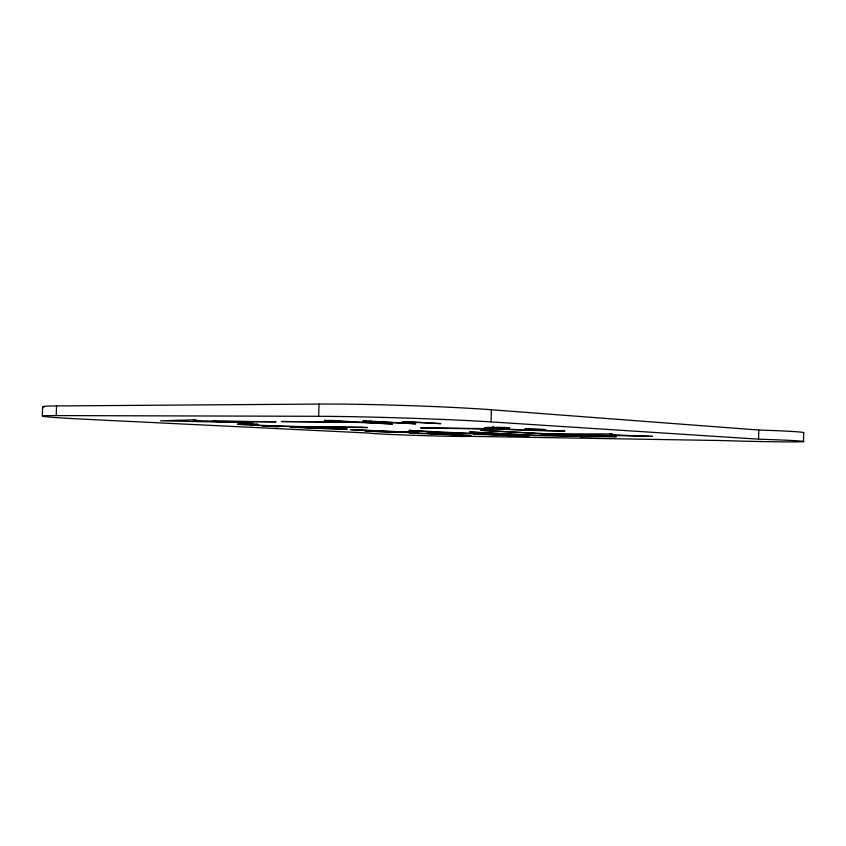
<?xml version="1.0" encoding="UTF-8"?>
<svg xmlns="http://www.w3.org/2000/svg" width="846" height="846" viewBox="0 0 846 846"><rect width="100%" height="100%" fill="white"/><g stroke="black" fill="none" stroke-linecap="round" stroke-linejoin="round"><path stroke-width="1.27" d="M803.489 441.623L803.7 432.835A63.524 1.639 1.4 0 0 758.777 430.032L491.41 409.76A114.57 4.145 1.8 0 0 319.058 404.071L56.555 405.943A93.969 2.58 2.2 0 0 44.003 407.254M56.555 405.943L56.185 415.587A93.98 1.925 2.1 0 0 87.191 419.362L370.358 433.131A49.745 0.825 1.8 0 0 418.083 435.457A49.745 0.825 1.8 0 0 469.636 436.325L722.019 440.544A63.545 1.216 1.5 0 0 801.003 441.813A63.545 1.216 1.5 0 0 758.555 439.169L758.777 430.032M758.555 439.169L491.05 421.911L491.41 409.76M493.186 428.689L488.988 428.404A50.834 1.206 1.7 0 1 503.254 427.389L509.768 427.78A40.65 0.962 1.7 0 0 502.905 428.911A40.65 0.962 1.7 0 0 559.153 430.751L565.001 431.1A50.834 1.206 1.7 0 1 505.115 429.345L420.61 427.886L493.186 428.689L493.26 426.215M56.185 415.587L318.646 416.295L319.058 404.071M42.3 416.084L42.66 406.746M481.892 434.114L473.58 434.114L528.887 436.483L461.958 433.067M482.368 434.146L490.881 434.146L438.958 432.422L408.988 430.392L461.028 433.025M318.646 416.295A114.601 3.088 1.8 0 1 491.05 421.911M545.141 429.567L524.985 428.975L545.141 429.567M262.514 426.046L279.053 426.617L262.514 426.046M410.405 432.137L350.53 429.631L399.968 432.137L364.943 431.069A31.291 0.571 1.8 0 0 401.913 432.348L413.483 432.518A31.291 0.571 1.8 0 0 409.771 431.703L403.997 431.619L410.405 432.137M410.5 432.972L409.221 433.067L470.979 435.553L427.071 433.321L461.726 434.379L455.783 434.104L410.5 432.972M195.563 419.753L160.529 420.822L252.912 422.746A38.8 0.857 2 0 1 215.413 421.498L212.769 421.361L276.071 421.837L202.955 420.853A38.8 0.857 2 0 1 195.563 419.753M612.123 433.935L548.969 433.871L480.824 430.339L547.225 434.072L652.604 436.367A47.344 1.005 1.6 0 1 621.736 435.193L613.9 434.728A47.344 1.005 1.6 0 1 612.123 433.935M616.184 436.663L580.24 436.864A40.534 0.761 1.7 0 0 577.86 436.219L534.365 435.5L469.551 431.989L535.867 435.33L571.875 435.88L570.416 435.806A40.534 0.761 1.7 0 0 541.355 434.717L616.184 436.663M331.833 420.494L324.367 420.451L351.693 422.017L281.591 421.52L359.286 422.45L392.565 423.983L331.833 420.494M370.527 421.149L362.701 421.097L415.968 423.814L370.527 421.149M410.617 421.816L402.4 421.763L440.787 423.635L410.617 421.816M360.935 427.219L300.943 426.553A28.457 0.571 1.9 0 1 259.775 425.252A28.457 0.571 1.9 0 1 258.009 424.364L245.467 423.952A34.876 0.698 1.9 0 0 249.729 425.073A34.876 0.698 1.9 0 0 298.437 426.659A33.364 0.645 1.9 0 0 300.616 427.642A33.364 0.645 1.9 0 0 347.336 429.155L347.124 428.922A27.305 0.529 1.9 0 1 307.479 427.664A27.305 0.529 1.9 0 1 307.299 426.881L367.28 427.558L360.935 427.219"/></g></svg>
